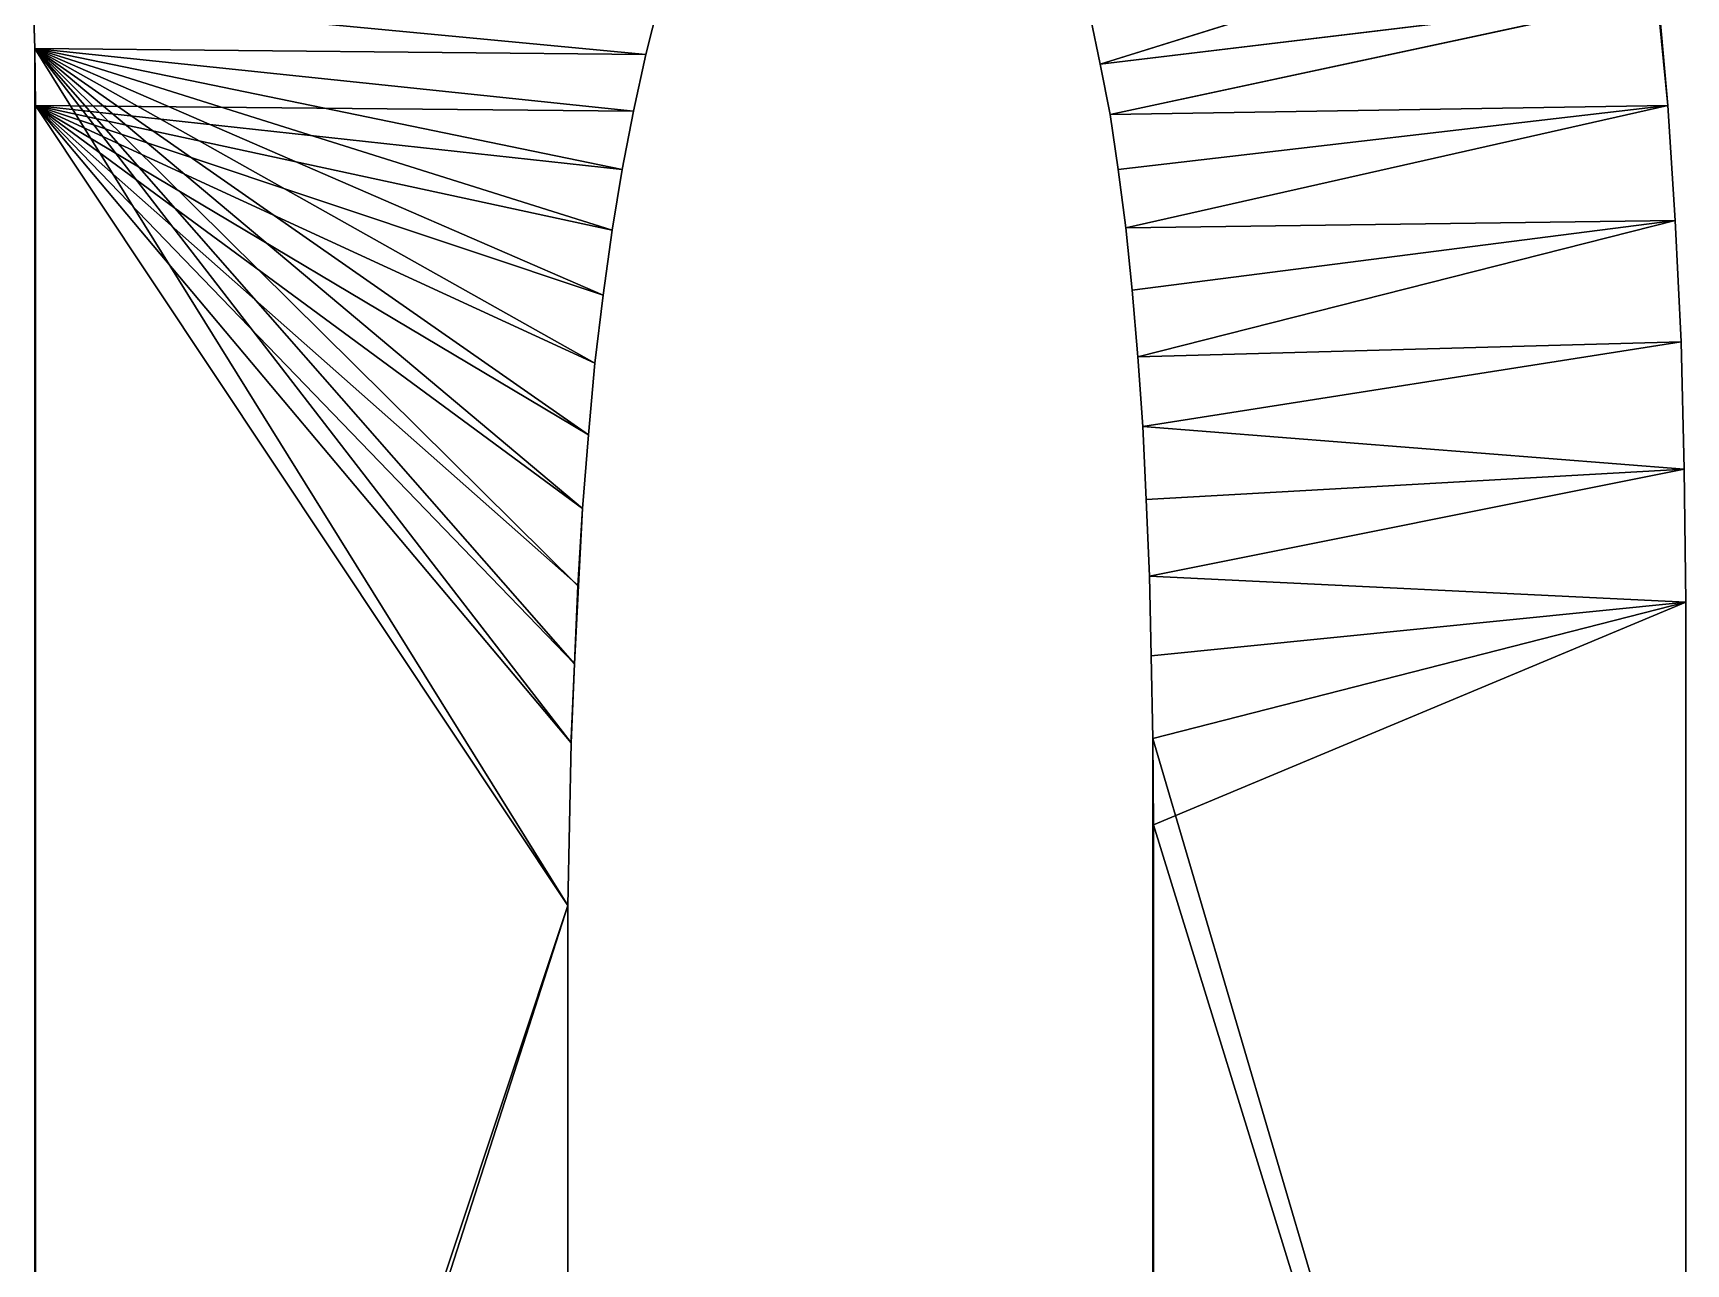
# Model space of a CAD drawing. Extents: x -29.1 to 29.1, y -25 to 25.
# Drawn here: x 15.61 to 17.622, y -11.904 to -10.405 of the extents above; entities that cross this region are included whole.
import ezdxf

# ---------------------------------------------------------------- set-up
doc = ezdxf.new("R2010")
doc.units = 0
doc.header["$MEASUREMENT"] = 0
doc.layers.add('ConstrLine', color=7, linetype='Continuous')
doc.layers.add('ObjLayer', color=2, linetype='Continuous')

msp = doc.modelspace()

# ---------------------------------------------------------------- linework, layer by layer
at = {"layer": 'ConstrLine'}
for points in [[(16.897, -10.386, 5), (16.909, -10.443, 5), (17.573, -10.236, 5)], [(16.897, -10.386, 5), (16.909, -10.443, 5), (17.572, -10.236, 5)], [(17.588, -10.361, 5), (17.573, -10.236, 5), (16.909, -10.443, 5)], [(17.587, -10.361, 5), (17.572, -10.236, 5), (16.909, -10.443, 5)], [(15.61, -10.36, 5), (15.612, -10.424, 5), (16.356, -10.431, 5)], [(16.356, -10.431, 5), (16.372, -10.367, 5), (15.61, -10.36, 5)], [(15.61, -10.36, 4), (15.612, -10.424, 4), (15.612, -10.424, 5)], [(15.61, -10.36, 4), (15.612, -10.424, 5), (15.61, -10.36, 5)], [(15.61, -10.36, 5), (15.612, -10.424, 5), (16.356, -10.431, 5)], [(16.356, -10.431, 5), (16.372, -10.367, 5), (15.61, -10.36, 5)], [(15.61, -10.36, 4), (15.612, -10.424, 4), (15.612, -10.424, 5)], [(15.61, -10.36, 4), (15.612, -10.424, 5), (15.61, -10.36, 5)], [(16.909, -10.443, 5), (16.921, -10.504, 5), (17.588, -10.361, 5)], [(16.909, -10.443, 5), (16.921, -10.504, 5), (17.587, -10.361, 5)], [(17.6, -10.493, 5), (17.588, -10.361, 5), (16.921, -10.504, 5)], [(17.6, -10.493, 5), (17.587, -10.361, 5), (16.921, -10.504, 5)], [(17.587, -10.361, 4), (17.587, -10.361, 5), (17.6, -10.493, 5)], [(17.587, -10.361, 4), (17.6, -10.493, 5), (17.6, -10.493, 4)], [(17.588, -10.361, 4), (17.588, -10.361, 5), (17.6, -10.493, 5)], [(17.588, -10.361, 4), (17.6, -10.493, 5), (17.6, -10.493, 4)], [(16.372, -10.367, 4), (16.372, -10.367, 5), (16.356, -10.431, 5)], [(16.372, -10.367, 4), (16.356, -10.431, 5), (16.356, -10.431, 4)], [(16.372, -10.367, 4), (16.372, -10.367, 5), (16.356, -10.431, 5)], [(16.372, -10.367, 4), (16.356, -10.431, 5), (16.356, -10.431, 4)], [(16.897, -10.386, 4), (16.909, -10.443, 4), (16.909, -10.443, 5)], [(16.897, -10.386, 4), (16.909, -10.443, 5), (16.897, -10.386, 5)], [(16.897, -10.386, 4), (16.909, -10.443, 4), (16.909, -10.443, 5)], [(16.897, -10.386, 4), (16.909, -10.443, 5), (16.897, -10.386, 5)], [(16.341, -10.5, 5), (16.356, -10.431, 5), (15.612, -10.424, 5)], [(15.612, -10.424, 5), (15.613, -10.493, 5), (16.341, -10.5, 5)], [(15.612, -10.424, 4), (15.613, -10.493, 4), (15.613, -10.493, 5)], [(15.612, -10.424, 4), (15.613, -10.493, 5), (15.612, -10.424, 5)], [(16.286, -10.894, 5), (16.294, -10.807, 5), (15.612, -10.424, 5)], [(16.341, -10.5, 5), (16.356, -10.431, 5), (15.612, -10.424, 5)], [(16.327, -10.571, 5), (16.341, -10.5, 5), (15.612, -10.424, 5)], [(16.315, -10.645, 5), (16.327, -10.571, 5), (15.612, -10.424, 5)], [(16.304, -10.724, 5), (16.315, -10.645, 5), (15.612, -10.424, 5)], [(16.294, -10.807, 5), (16.304, -10.724, 5), (15.612, -10.424, 5)], [(16.279, -10.984, 5), (16.286, -10.894, 5), (15.612, -10.424, 5)], [(16.261, -11.467, 5), (16.265, -11.269, 5), (15.612, -10.424, 5)], [(16.273, -11.078, 5), (16.279, -10.984, 5), (15.612, -10.424, 5)], [(16.269, -11.173, 5), (16.273, -11.078, 5), (15.612, -10.424, 5)], [(16.265, -11.269, 5), (16.269, -11.173, 5), (15.612, -10.424, 5)], [(15.612, -10.424, 5), (15.612, -13.486, 5), (16.261, -11.467, 5)], [(15.612, -10.424, 4), (15.612, -13.486, 4), (15.612, -10.424, 5)], [(15.612, -13.486, 5), (15.612, -10.424, 5), (15.612, -13.486, 4)], [(16.356, -10.431, 4), (16.356, -10.431, 5), (16.341, -10.5, 5)], [(16.356, -10.431, 4), (16.341, -10.5, 5), (16.341, -10.5, 4)], [(16.356, -10.431, 4), (16.356, -10.431, 5), (16.341, -10.5, 5)], [(16.356, -10.431, 4), (16.341, -10.5, 5), (16.341, -10.5, 4)], [(16.909, -10.443, 4), (16.921, -10.504, 4), (16.921, -10.504, 5)], [(16.909, -10.443, 4), (16.921, -10.504, 5), (16.909, -10.443, 5)], [(16.909, -10.443, 4), (16.921, -10.504, 4), (16.921, -10.504, 5)], [(16.909, -10.443, 4), (16.921, -10.504, 5), (16.909, -10.443, 5)], [(16.315, -10.645, 5), (16.327, -10.571, 5), (15.613, -10.493, 5)], [(16.327, -10.571, 5), (16.341, -10.5, 5), (15.613, -10.493, 5)], [(16.294, -10.807, 5), (16.304, -10.724, 5), (15.613, -10.493, 5)], [(16.286, -10.894, 5), (16.294, -10.807, 5), (15.613, -10.493, 5)], [(16.279, -10.984, 5), (16.286, -10.894, 5), (15.613, -10.493, 5)], [(16.304, -10.724, 5), (16.315, -10.645, 5), (15.613, -10.493, 5)], [(16.274, -11.078, 5), (16.279, -10.984, 5), (15.613, -10.493, 5)], [(16.269, -11.173, 5), (16.274, -11.078, 5), (15.613, -10.493, 5)], [(16.265, -11.269, 5), (16.269, -11.173, 5), (15.613, -10.493, 5)], [(16.261, -11.467, 5), (16.265, -11.269, 5), (15.613, -10.493, 5)], [(15.613, -13.415, 5), (16.261, -11.467, 5), (15.613, -10.493, 5)], [(15.613, -10.493, 4), (15.613, -13.415, 4), (15.613, -13.415, 5)], [(15.613, -10.493, 4), (15.613, -13.415, 5), (15.613, -10.493, 5)], [(16.341, -10.5, 4), (16.341, -10.5, 5), (16.327, -10.571, 5)], [(16.341, -10.5, 4), (16.327, -10.571, 5), (16.327, -10.571, 4)], [(16.341, -10.5, 4), (16.341, -10.5, 5), (16.327, -10.571, 5)], [(16.341, -10.5, 4), (16.327, -10.571, 5), (16.327, -10.571, 4)], [(16.921, -10.504, 5), (16.931, -10.571, 5), (17.6, -10.493, 5)], [(16.921, -10.504, 5), (16.931, -10.571, 5), (17.6, -10.493, 5)], [(16.931, -10.571, 5), (16.94, -10.642, 5), (17.6, -10.493, 5)], [(16.931, -10.571, 5), (16.94, -10.642, 5), (17.6, -10.493, 5)], [(17.609, -10.633, 5), (17.6, -10.493, 5), (16.94, -10.642, 5)], [(17.609, -10.633, 5), (17.6, -10.493, 5), (16.94, -10.642, 5)], [(17.6, -10.493, 4), (17.6, -10.493, 5), (17.609, -10.633, 5)], [(17.6, -10.493, 4), (17.609, -10.633, 5), (17.609, -10.633, 4)], [(17.6, -10.493, 4), (17.6, -10.493, 5), (17.609, -10.633, 5)], [(17.6, -10.493, 4), (17.609, -10.633, 5), (17.609, -10.633, 4)], [(16.921, -10.504, 4), (16.931, -10.571, 4), (16.931, -10.571, 5)], [(16.921, -10.504, 4), (16.931, -10.571, 5), (16.921, -10.504, 5)], [(16.921, -10.504, 4), (16.931, -10.571, 4), (16.931, -10.571, 5)], [(16.921, -10.504, 4), (16.931, -10.571, 5), (16.921, -10.504, 5)], [(16.327, -10.571, 4), (16.327, -10.571, 5), (16.315, -10.645, 5)], [(16.327, -10.571, 4), (16.315, -10.645, 5), (16.315, -10.645, 4)], [(16.327, -10.571, 4), (16.327, -10.571, 5), (16.315, -10.645, 5)], [(16.327, -10.571, 4), (16.315, -10.645, 5), (16.315, -10.645, 4)], [(16.931, -10.571, 4), (16.94, -10.642, 4), (16.94, -10.642, 5)], [(16.931, -10.571, 4), (16.94, -10.642, 5), (16.931, -10.571, 5)], [(16.931, -10.571, 4), (16.94, -10.642, 4), (16.94, -10.642, 5)], [(16.931, -10.571, 4), (16.94, -10.642, 5), (16.931, -10.571, 5)], [(16.94, -10.642, 5), (16.948, -10.718, 5), (17.609, -10.633, 5)], [(16.94, -10.642, 5), (16.948, -10.718, 5), (17.609, -10.633, 5)], [(16.94, -10.642, 4), (16.948, -10.718, 4), (16.948, -10.718, 5)], [(16.94, -10.642, 4), (16.948, -10.718, 5), (16.94, -10.642, 5)], [(16.94, -10.642, 4), (16.948, -10.718, 4), (16.948, -10.718, 5)], [(16.94, -10.642, 4), (16.948, -10.718, 5), (16.94, -10.642, 5)], [(16.948, -10.718, 5), (16.955, -10.799, 5), (17.609, -10.633, 5)], [(16.948, -10.718, 5), (16.955, -10.799, 5), (17.609, -10.633, 5)], [(17.616, -10.781, 5), (17.609, -10.633, 5), (16.955, -10.799, 5)], [(17.616, -10.781, 5), (17.609, -10.633, 5), (16.955, -10.799, 5)], [(17.609, -10.633, 4), (17.609, -10.633, 5), (17.616, -10.781, 5)], [(17.609, -10.633, 4), (17.616, -10.781, 5), (17.616, -10.781, 4)], [(17.609, -10.633, 4), (17.609, -10.633, 5), (17.616, -10.781, 5)], [(17.609, -10.633, 4), (17.616, -10.781, 5), (17.616, -10.781, 4)], [(16.315, -10.645, 4), (16.315, -10.645, 5), (16.304, -10.724, 5)], [(16.315, -10.645, 4), (16.304, -10.724, 5), (16.304, -10.724, 4)], [(16.315, -10.645, 4), (16.315, -10.645, 5), (16.304, -10.724, 5)], [(16.315, -10.645, 4), (16.304, -10.724, 5), (16.304, -10.724, 4)], [(16.948, -10.718, 4), (16.955, -10.799, 4), (16.955, -10.799, 5)], [(16.948, -10.718, 4), (16.955, -10.799, 5), (16.948, -10.718, 5)], [(16.948, -10.718, 4), (16.955, -10.799, 4), (16.955, -10.799, 5)], [(16.948, -10.718, 4), (16.955, -10.799, 5), (16.948, -10.718, 5)], [(16.304, -10.724, 4), (16.304, -10.724, 5), (16.294, -10.807, 5)], [(16.304, -10.724, 4), (16.294, -10.807, 5), (16.294, -10.807, 4)], [(16.304, -10.724, 4), (16.304, -10.724, 5), (16.294, -10.807, 5)], [(16.304, -10.724, 4), (16.294, -10.807, 5), (16.294, -10.807, 4)], [(16.955, -10.799, 5), (16.961, -10.884, 5), (17.616, -10.781, 5)], [(16.955, -10.799, 5), (16.961, -10.884, 5), (17.616, -10.781, 5)], [(17.62, -10.936, 5), (17.616, -10.781, 5), (16.961, -10.884, 5)], [(17.62, -10.936, 5), (17.616, -10.781, 5), (16.961, -10.884, 5)], [(17.616, -10.781, 4), (17.616, -10.781, 5), (17.62, -10.936, 5)], [(17.616, -10.781, 4), (17.62, -10.936, 5), (17.62, -10.936, 4)], [(17.616, -10.781, 4), (17.616, -10.781, 5), (17.62, -10.936, 5)], [(17.616, -10.781, 4), (17.62, -10.936, 5), (17.62, -10.936, 4)], [(16.955, -10.799, 4), (16.961, -10.884, 4), (16.961, -10.884, 5)], [(16.955, -10.799, 4), (16.961, -10.884, 5), (16.955, -10.799, 5)], [(16.955, -10.799, 4), (16.961, -10.884, 4), (16.961, -10.884, 5)], [(16.955, -10.799, 4), (16.961, -10.884, 5), (16.955, -10.799, 5)], [(16.294, -10.807, 4), (16.294, -10.807, 5), (16.286, -10.894, 5)], [(16.294, -10.807, 4), (16.286, -10.894, 5), (16.286, -10.894, 4)], [(16.294, -10.807, 4), (16.294, -10.807, 5), (16.286, -10.894, 5)], [(16.294, -10.807, 4), (16.286, -10.894, 5), (16.286, -10.894, 4)], [(16.961, -10.884, 5), (16.965, -10.973, 5), (17.62, -10.936, 5)], [(16.961, -10.884, 4), (16.965, -10.973, 4), (16.965, -10.973, 5)], [(16.961, -10.884, 4), (16.965, -10.973, 5), (16.961, -10.884, 5)], [(16.961, -10.884, 5), (16.965, -10.973, 5), (17.62, -10.936, 5)], [(16.961, -10.884, 4), (16.965, -10.973, 4), (16.965, -10.973, 5)], [(16.961, -10.884, 4), (16.965, -10.973, 5), (16.961, -10.884, 5)], [(16.286, -10.894, 4), (16.286, -10.894, 5), (16.279, -10.984, 5)], [(16.286, -10.894, 4), (16.279, -10.984, 5), (16.279, -10.984, 4)], [(16.286, -10.894, 4), (16.286, -10.894, 5), (16.279, -10.984, 5)], [(16.286, -10.894, 4), (16.279, -10.984, 5), (16.279, -10.984, 4)], [(16.965, -10.973, 5), (16.969, -11.066, 5), (17.62, -10.936, 5)], [(16.965, -10.973, 5), (16.969, -11.066, 5), (17.62, -10.936, 5)], [(17.622, -11.098, 5), (17.62, -10.936, 5), (16.969, -11.066, 5)], [(17.622, -11.098, 5), (17.62, -10.936, 5), (16.969, -11.066, 5)], [(17.62, -10.936, 4), (17.62, -10.936, 5), (17.622, -11.098, 5)], [(17.62, -10.936, 4), (17.622, -11.098, 5), (17.622, -11.098, 4)], [(17.62, -10.936, 4), (17.62, -10.936, 5), (17.622, -11.098, 5)], [(17.62, -10.936, 4), (17.622, -11.098, 5), (17.622, -11.098, 4)], [(16.279, -10.984, 4), (16.279, -10.984, 5), (16.273, -11.078, 5)], [(16.279, -10.984, 4), (16.273, -11.078, 5), (16.273, -11.078, 4)], [(16.279, -10.984, 4), (16.279, -10.984, 5), (16.274, -11.078, 5)], [(16.279, -10.984, 4), (16.274, -11.078, 5), (16.274, -11.078, 4)], [(16.965, -10.973, 4), (16.969, -11.066, 4), (16.969, -11.066, 5)], [(16.965, -10.973, 4), (16.969, -11.066, 5), (16.965, -10.973, 5)], [(16.965, -10.973, 4), (16.969, -11.066, 4), (16.969, -11.066, 5)], [(16.965, -10.973, 4), (16.969, -11.066, 5), (16.965, -10.973, 5)], [(16.969, -11.066, 5), (16.971, -11.163, 5), (17.622, -11.098, 5)], [(16.969, -11.066, 4), (16.971, -11.163, 4), (16.971, -11.163, 5)], [(16.969, -11.066, 4), (16.971, -11.163, 5), (16.969, -11.066, 5)], [(16.969, -11.066, 5), (16.971, -11.163, 5), (17.622, -11.098, 5)], [(16.969, -11.066, 4), (16.971, -11.163, 4), (16.971, -11.163, 5)], [(16.969, -11.066, 4), (16.971, -11.163, 5), (16.969, -11.066, 5)], [(16.274, -11.078, 4), (16.274, -11.078, 5), (16.269, -11.173, 5)], [(16.274, -11.078, 4), (16.269, -11.173, 5), (16.269, -11.173, 4)], [(16.273, -11.078, 4), (16.273, -11.078, 5), (16.269, -11.173, 5)], [(16.273, -11.078, 4), (16.269, -11.173, 5), (16.269, -11.173, 4)], [(16.973, -11.264, 5), (17.622, -11.098, 5), (16.971, -11.163, 5)], [(16.973, -11.264, 5), (17.622, -11.098, 5), (16.971, -11.163, 5)], [(16.973, -11.264, 5), (16.974, -11.369, 5), (17.622, -11.098, 5)], [(16.973, -11.264, 5), (17.622, -13.469, 5), (17.622, -11.098, 5)], [(17.622, -11.098, 5), (16.974, -11.369, 5), (17.622, -13.469, 5)], [(17.622, -13.469, 4), (17.622, -11.098, 4), (17.622, -13.469, 5)], [(17.622, -11.098, 5), (17.622, -13.469, 5), (17.622, -11.098, 4)], [(17.622, -11.098, 5), (17.622, -13.469, 5), (17.622, -13.469, 4)], [(17.622, -11.098, 5), (17.622, -13.469, 4), (17.622, -11.098, 4)], [(16.971, -11.163, 4), (16.973, -11.264, 4), (16.973, -11.264, 5)], [(16.971, -11.163, 4), (16.973, -11.264, 5), (16.971, -11.163, 5)], [(16.971, -11.163, 4), (16.973, -11.264, 4), (16.973, -11.264, 5)], [(16.971, -11.163, 4), (16.973, -11.264, 5), (16.971, -11.163, 5)], [(16.269, -11.173, 5), (16.265, -11.269, 5), (16.2652, -11.264, 4)], [(16.269, -11.173, 5), (16.265, -11.269, 5), (16.2652, -11.264, 4)], [(16.269, -11.173, 4), (16.269, -11.173, 5), (16.2652, -11.264, 4)], [(16.269, -11.173, 4), (16.269, -11.173, 5), (16.2652, -11.264, 4)], [(16.265, -11.269, 4), (16.2652, -11.264, 4), (16.265, -11.269, 5)], [(16.265, -11.269, 4), (16.2652, -11.264, 4), (16.265, -11.269, 5)], [(16.973, -11.264, 4), (16.974, -11.369, 4), (16.974, -11.369, 5)], [(16.973, -11.264, 4), (16.974, -11.369, 5), (16.973, -11.264, 5)], [(16.973, -11.264, 5), (16.973, -14.619, 5), (17.622, -13.469, 5)], [(16.973, -14.619, 5), (16.973, -11.264, 5), (16.973, -11.264, 4)], [(16.973, -11.264, 4), (16.973, -14.619, 4), (16.973, -14.619, 5)], [(16.265, -11.269, 4), (16.265, -11.269, 5), (16.261, -11.467, 5)], [(16.265, -11.269, 4), (16.261, -11.467, 5), (16.261, -11.467, 4)], [(16.265, -11.269, 4), (16.265, -11.269, 5), (16.261, -11.467, 5)], [(16.265, -11.269, 4), (16.261, -11.467, 5), (16.261, -11.467, 4)], [(16.974, -11.369, 5), (16.974, -14.619, 5), (17.622, -13.469, 5)], [(16.974, -11.369, 4), (16.974, -14.619, 4), (16.974, -11.369, 5)], [(16.974, -14.619, 4), (16.974, -14.619, 5), (16.974, -11.369, 5)], [(16.261, -11.467, 5), (15.612, -13.486, 5), (16.261, -13.519, 5)], [(16.261, -13.519, 5), (16.261, -11.467, 5), (15.613, -13.415, 5)], [(16.261, -11.467, 5), (16.261, -13.519, 5), (16.261, -13.519, 4)], [(16.261, -13.519, 4), (16.261, -11.467, 4), (16.261, -11.467, 5)], [(16.261, -11.467, 5), (16.261, -13.519, 5), (16.261, -13.519, 4)], [(16.261, -11.467, 5), (16.261, -13.519, 4), (16.261, -11.467, 4)]]:
    msp.add_3dface(points, dxfattribs=at)
at = {"layer": 'ObjLayer', "extrusion": (1, -6.12323e-17, 0)}
for p, q in [((15.612, -10.424, 5), (15.61, -10.36, 5)), ((17.587, -10.361, 5), (17.6, -10.493, 5)), ((16.372, -10.367, 5), (16.356, -10.431, 5)), ((16.909, -10.443, 5), (16.897, -10.386, 5)), ((15.612, -13.486, 5), (15.612, -10.424, 5)), ((16.356, -10.431, 5), (16.341, -10.5, 5)), ((16.921, -10.504, 5), (16.909, -10.443, 5)), ((16.341, -10.5, 5), (16.327, -10.571, 5)), ((17.6, -10.493, 5), (17.609, -10.633, 5)), ((16.931, -10.571, 5), (16.921, -10.504, 5)), ((16.327, -10.571, 5), (16.315, -10.645, 5)), ((16.94, -10.642, 5), (16.931, -10.571, 5)), ((16.948, -10.718, 5), (16.94, -10.642, 5)), ((17.609, -10.633, 5), (17.616, -10.781, 5)), ((16.315, -10.645, 5), (16.304, -10.724, 5)), ((16.955, -10.799, 5), (16.948, -10.718, 5)), ((16.304, -10.724, 5), (16.294, -10.807, 5)), ((17.616, -10.781, 5), (17.62, -10.936, 5)), ((16.961, -10.884, 5), (16.955, -10.799, 5)), ((16.294, -10.807, 5), (16.286, -10.894, 5)), ((16.965, -10.973, 5), (16.961, -10.884, 5)), ((16.286, -10.894, 5), (16.279, -10.984, 5)), ((17.62, -10.936, 5), (17.622, -11.098, 5)), ((16.279, -10.984, 5), (16.273, -11.078, 5)), ((16.969, -11.066, 5), (16.965, -10.973, 5)), ((16.971, -11.163, 5), (16.969, -11.066, 5)), ((16.273, -11.078, 5), (16.269, -11.173, 5)), ((17.622, -11.098, 5), (17.622, -13.469, 5)), ((16.973, -11.264, 5), (16.971, -11.163, 5)), ((16.269, -11.173, 5), (16.265, -11.269, 5)), ((16.973, -14.619, 5), (16.973, -11.264, 5)), ((16.265, -11.269, 5), (16.261, -11.467, 5)), ((16.261, -11.467, 5), (16.261, -13.519, 5))]:
    msp.add_line(p, q, dxfattribs=at)

doc.saveas('drawing.dxf')
